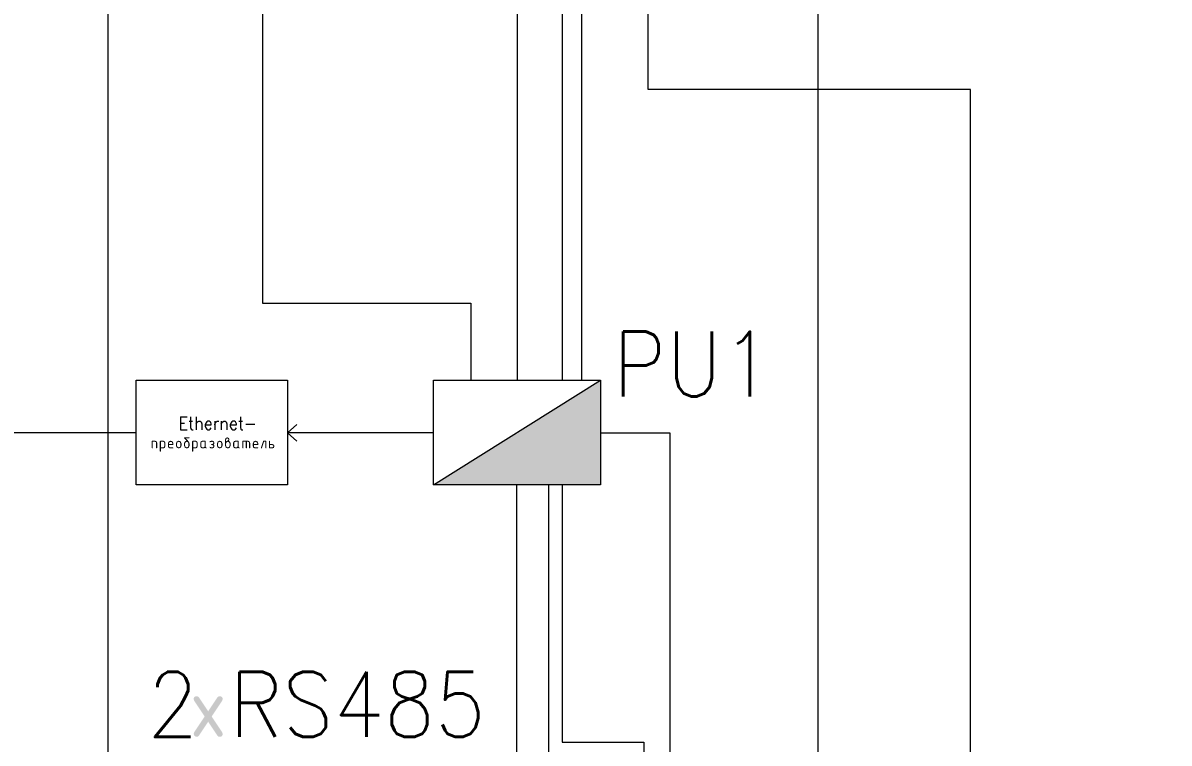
# Model space of a CAD drawing. Header units: millimetres. Extents: x 0 to 420, y 0 to 297.
# Drawn here: x 50.12 to 96.92, y 112.06 to 141.45 of the extents above; entities that cross this region are included whole.
import ezdxf

# ---------------------------------------------------------------- set-up
doc = ezdxf.new("R2010")
doc.units = ezdxf.units.MM
doc.styles.get("Standard").update_dxf_attribs({"font": 'STANDARD'})

msp = doc.modelspace()

# ---------------------------------------------------------------- hatches: boundary and pattern name
for color, points in [(1, [(73.702335, 126.872999), (73.702335, 122.597333), (66.886668, 122.597333)]), (7, [(55.375419, 124.101599), (55.375419, 124.374451), (55.398019, 124.397602), (55.511569, 124.397602), (55.576061, 124.370592), (55.60252, 124.306651), (55.60252, 124.101599), (55.57992, 124.079), (55.55732, 124.101599), (55.55732, 124.306651), (55.544091, 124.338622), (55.511569, 124.351851), (55.420619, 124.351851), (55.420619, 124.101599), (55.398019, 124.079)]), (7, [(57.892763, 124.16995), (57.880636, 124.203574), (57.854178, 124.21515), (57.824964, 124.215701), (57.808427, 124.221764), (57.801813, 124.238301), (57.808427, 124.254286), (57.831027, 124.261452), (57.845359, 124.260901), (57.880636, 124.27413), (57.892763, 124.306651), (57.879534, 124.338622), (57.847564, 124.351851), (57.824964, 124.351851), (57.77811, 124.340276), (57.751101, 124.3287), (57.738974, 124.336968), (57.734013, 124.352953), (57.770945, 124.385475), (57.824964, 124.397602), (57.847564, 124.397602), (57.912056, 124.371144), (57.938514, 124.306651), (57.930659, 124.264828), (57.907095, 124.238301), (57.930659, 124.210947), (57.938514, 124.16995), (57.912056, 124.105458), (57.847564, 124.079), (57.824964, 124.079), (57.770393, 124.090575), (57.734013, 124.123648), (57.738974, 124.139082), (57.751101, 124.14735), (57.778662, 124.135775), (57.824964, 124.12475), (57.847564, 124.12475), (57.879534, 124.13798)]), (7, [(59.101348, 124.397602), (59.305849, 124.397602), (59.370342, 124.370592), (59.3968, 124.306651), (59.3968, 124.101599), (59.3742, 124.079), (59.3516, 124.101599), (59.3516, 124.306651), (59.338371, 124.338622), (59.305849, 124.351851), (59.26065, 124.351851), (59.26065, 124.101599), (59.237499, 124.079), (59.214899, 124.101599), (59.214899, 124.351851), (59.123948, 124.351851), (59.123948, 124.101599), (59.101348, 124.079), (59.078749, 124.101599), (59.078749, 124.374451)]), (7, [(59.94702, 124.397602), (60.03797, 124.397602), (60.06057, 124.374451), (60.06057, 124.101599), (60.03797, 124.079), (60.015371, 124.101599), (60.015371, 124.351851), (59.963005, 124.351851), (59.877567, 124.094434), (59.856069, 124.079), (59.833469, 124.102151), (59.92442, 124.378861)]), (7, [(57.824911, 113.138258), (58.252655, 112.49499), (58.272498, 112.428844), (58.265074, 112.37684), (58.24287, 112.339823), (58.205991, 112.317688), (58.154538, 112.310333), (58.097556, 112.323218), (58.055871, 112.362147), (57.681595, 112.924938), (57.306769, 112.362147), (57.265359, 112.323218), (57.208653, 112.310333), (57.124868, 112.345059), (57.090141, 112.428844), (57.109985, 112.49499), (57.53828, 113.138258), (57.109985, 113.780975), (57.090141, 113.847672), (57.097497, 113.899125), (57.119631, 113.936005), (57.156649, 113.958208), (57.208653, 113.965632), (57.265359, 113.952541), (57.306769, 113.913818), (57.681595, 113.353232), (58.055871, 113.913818), (58.097556, 113.952541), (58.154538, 113.965632), (58.205991, 113.958312), (58.24287, 113.936418), (58.265074, 113.900055), (58.272498, 113.849326), (58.252655, 113.780975)])]:
    msp.add_hatch(color=color).paths.add_polyline_path(points, flags=0)
h = msp.add_hatch(color=7)
h.paths.add_polyline_path([(56.923098, 124.2835), (56.923098, 124.19255), (56.889474, 124.112072), (56.809548, 124.079), (56.72907, 124.112072), (56.695998, 124.19255), (56.695998, 124.2835), (56.710536, 124.343032), (56.754426, 124.384373), (56.800177, 124.397602), (56.700407, 124.497372), (56.695998, 124.510601), (56.718597, 124.533752), (56.900498, 124.533752), (56.923649, 124.511152), (56.900498, 124.488552), (56.771514, 124.488552), (56.886167, 124.367836)], flags=0)
h.paths.add_polyline_path([(56.877899, 124.19255), (56.877899, 124.2835), (56.857504, 124.332007), (56.809548, 124.351851), (56.761041, 124.332007), (56.741197, 124.2835), (56.741197, 124.19255), (56.761041, 124.144043), (56.809548, 124.12475), (56.857504, 124.144594)], flags=0)
h = msp.add_hatch(color=7)
h.paths.add_polyline_path([(58.416077, 124.374451), (58.468994, 124.397602), (58.495452, 124.413036), (58.507028, 124.442802), (58.493799, 124.475323), (58.461828, 124.488552), (58.429306, 124.474772), (58.416077, 124.442802)], flags=0)
h.paths.add_polyline_path([(58.529628, 124.388231), (58.579237, 124.346339), (58.597978, 124.2835), (58.597978, 124.19255), (58.564354, 124.112072), (58.484428, 124.079), (58.40395, 124.112072), (58.370878, 124.19255), (58.370878, 124.442802), (58.397336, 124.507294), (58.461828, 124.533752), (58.52632, 124.507294), (58.552779, 124.442802)], flags=0)
h.paths.add_polyline_path([(58.552779, 124.19255), (58.552779, 124.2835), (58.532935, 124.332007), (58.484428, 124.351851), (58.435921, 124.332007), (58.416077, 124.2835), (58.416077, 124.19255), (58.435921, 124.144043), (58.484428, 124.12475), (58.532935, 124.144594)], flags=0)
h = msp.add_hatch(color=7)
h.paths.add_polyline_path([(55.705564, 124.374451), (55.728163, 124.397602), (55.841714, 124.397602), (55.906206, 124.371144), (55.932664, 124.306651), (55.932664, 124.16995), (55.906206, 124.105458), (55.841714, 124.079), (55.750763, 124.079), (55.750763, 123.965449), (55.728163, 123.942298), (55.705564, 123.965449)], flags=0)
h.paths.add_polyline_path([(55.750763, 124.351851), (55.750763, 124.12475), (55.841714, 124.12475), (55.873684, 124.13798), (55.887465, 124.16995), (55.887465, 124.306651), (55.874235, 124.338622), (55.841714, 124.351851)], flags=0)
h = msp.add_hatch(color=7)
h.paths.add_polyline_path([(56.149259, 124.351851), (56.100752, 124.332007), (56.080908, 124.2835), (56.080908, 124.260901), (56.217609, 124.260901), (56.217609, 124.2835), (56.197214, 124.332007)], flags=0)
h.paths.add_polyline_path([(56.080908, 124.215701), (56.080908, 124.16995), (56.094137, 124.13798), (56.126659, 124.12475), (56.240209, 124.12475), (56.262809, 124.101599), (56.240209, 124.079), (56.126659, 124.079), (56.061615, 124.105458), (56.035708, 124.16995), (56.035708, 124.2835), (56.068781, 124.363978), (56.149259, 124.397602), (56.229736, 124.364529), (56.262809, 124.2835), (56.262809, 124.215701)], flags=0)
h = msp.add_hatch(color=7)
h.paths.add_polyline_path([(56.365853, 124.19255), (56.365853, 124.2835), (56.398926, 124.363978), (56.479403, 124.397602), (56.559881, 124.364529), (56.592954, 124.2835), (56.592954, 124.19255), (56.559329, 124.112072), (56.479403, 124.079), (56.398926, 124.112072)], flags=0)
h.paths.add_polyline_path([(56.547754, 124.19255), (56.547754, 124.2835), (56.527359, 124.332007), (56.479403, 124.351851), (56.430896, 124.332007), (56.411053, 124.2835), (56.411053, 124.19255), (56.430896, 124.144043), (56.479403, 124.12475), (56.527359, 124.144594)], flags=0)
h = msp.add_hatch(color=7)
h.paths.add_polyline_path([(57.026142, 124.374451), (57.048742, 124.397602), (57.162292, 124.397602), (57.226784, 124.371144), (57.253243, 124.306651), (57.253243, 124.16995), (57.226784, 124.105458), (57.162292, 124.079), (57.071342, 124.079), (57.071342, 123.965449), (57.048742, 123.942298), (57.026142, 123.965449)], flags=0)
h.paths.add_polyline_path([(57.071342, 124.351851), (57.071342, 124.12475), (57.162292, 124.12475), (57.194263, 124.13798), (57.208043, 124.16995), (57.208043, 124.306651), (57.194814, 124.338622), (57.162292, 124.351851)], flags=0)
h = msp.add_hatch(color=7)
h.paths.add_polyline_path([(57.538188, 124.351851), (57.447237, 124.351851), (57.414716, 124.338622), (57.401486, 124.306651), (57.401486, 124.16995), (57.414716, 124.13798), (57.447237, 124.12475), (57.492437, 124.12475), (57.524407, 124.13798), (57.538188, 124.16995)], flags=0)
h.paths.add_polyline_path([(57.629138, 124.101599), (57.605987, 124.079), (57.554173, 124.103253), (57.492437, 124.079), (57.447237, 124.079), (57.382194, 124.105458), (57.356287, 124.16995), (57.356287, 124.306651), (57.382194, 124.371144), (57.447237, 124.397602), (57.560788, 124.397602), (57.583387, 124.374451), (57.583387, 124.14735), (57.605987, 124.12475)], flags=0)
h = msp.add_hatch(color=7)
h.paths.add_polyline_path([(58.040733, 124.19255), (58.040733, 124.2835), (58.073806, 124.363978), (58.154283, 124.397602), (58.234761, 124.364529), (58.267834, 124.2835), (58.267834, 124.19255), (58.234209, 124.112072), (58.154283, 124.079), (58.073806, 124.112072)], flags=0)
h.paths.add_polyline_path([(58.222634, 124.19255), (58.222634, 124.2835), (58.202239, 124.332007), (58.154283, 124.351851), (58.105776, 124.332007), (58.085933, 124.2835), (58.085933, 124.19255), (58.105776, 124.144043), (58.154283, 124.12475), (58.202239, 124.144594)], flags=0)
h = msp.add_hatch(color=7)
h.paths.add_polyline_path([(58.882923, 124.351851), (58.791973, 124.351851), (58.759451, 124.338622), (58.746222, 124.306651), (58.746222, 124.16995), (58.759451, 124.13798), (58.791973, 124.12475), (58.837172, 124.12475), (58.869143, 124.13798), (58.882923, 124.16995)], flags=0)
h.paths.add_polyline_path([(58.973874, 124.101599), (58.950723, 124.079), (58.898908, 124.103253), (58.837172, 124.079), (58.791973, 124.079), (58.726929, 124.105458), (58.701022, 124.16995), (58.701022, 124.306651), (58.726929, 124.371144), (58.791973, 124.397602), (58.905523, 124.397602), (58.928123, 124.374451), (58.928123, 124.14735), (58.950723, 124.12475)], flags=0)
h = msp.add_hatch(color=7)
h.paths.add_polyline_path([(59.616875, 124.351851), (59.568368, 124.332007), (59.548525, 124.2835), (59.548525, 124.260901), (59.685226, 124.260901), (59.685226, 124.2835), (59.664831, 124.332007)], flags=0)
h.paths.add_polyline_path([(59.548525, 124.215701), (59.548525, 124.16995), (59.561754, 124.13798), (59.594275, 124.12475), (59.707826, 124.12475), (59.730426, 124.101599), (59.707826, 124.079), (59.594275, 124.079), (59.529232, 124.105458), (59.503325, 124.16995), (59.503325, 124.2835), (59.536398, 124.363978), (59.616875, 124.397602), (59.697353, 124.364529), (59.730426, 124.2835), (59.730426, 124.215701)], flags=0)
h = msp.add_hatch(color=7)
h.paths.add_polyline_path([(60.390715, 124.16995), (60.364256, 124.105458), (60.299764, 124.079), (60.186214, 124.079), (60.163614, 124.101599), (60.163614, 124.374451), (60.186214, 124.397602), (60.208814, 124.374451), (60.208814, 124.260901), (60.299764, 124.260901), (60.364256, 124.234442)], flags=0)
h.paths.add_polyline_path([(60.345515, 124.16995), (60.332286, 124.202472), (60.299764, 124.215701), (60.208814, 124.215701), (60.208814, 124.12475), (60.299764, 124.12475), (60.331735, 124.13798)], flags=0)

# ---------------------------------------------------------------- linework, layer by layer
at = {"color": 6, "lineweight": 0}
for points in [[(88.815335, 99.737333), (88.815335, 138.726333), (75.649668, 138.726333), (75.649668, 276.521332), (88.815335, 276.521332), (345.059, 276.521332), (345.059, 287.781999), (59.901668, 287.781999), (59.901668, 130.005666), (68.410668, 130.005666), (68.410668, 126.872999)], [(70.273335, 122.597333), (70.273335, 103.632)], [(72.136001, 122.597333), (72.136001, 112.098666), (75.480335, 112.098666), (75.480335, 88.307333), (100.330001, 88.307333)]]:
    msp.add_lwpolyline(points, dxfattribs=at)
at = {"color": 5, "lineweight": 0}
for points in [[(67.013668, 102.87), (53.594001, 102.87), (53.594001, 265.726332), (84.582001, 265.726332)], [(70.315668, 126.872999), (70.315668, 199.093666), (77.300668, 199.093666)], [(72.940335, 126.872999), (72.940335, 144.568333), (76.919668, 144.568333), (76.919668, 169.375666), (80.856668, 169.375666)], [(73.871668, 101.515333), (82.592335, 101.515333), (82.592335, 157.818666), (84.582001, 157.818666)], [(71.585668, 122.597333), (71.585668, 105.875666), (79.290335, 105.875666), (79.290335, 71.289333), (116.543668, 71.289333)]]:
    msp.add_lwpolyline(points, dxfattribs=at)
at = {"color": 1, "lineweight": 0}
for points in [[(212.174667, 229.065666), (72.136001, 229.065666), (72.136001, 126.872999)], [(73.702335, 124.714), (76.538668, 124.714), (76.538668, 77.597), (297.434, 77.597), (297.434, 114.342333), (105.664001, 114.342333), (105.664001, 125.941666), (357.251, 125.941666), (357.251, 139.191999), (105.664001, 139.191999), (105.664001, 148.505333), (357.251, 148.505333), (357.251, 185.462333), (262.466667, 185.462333)], [(66.886668, 122.597333), (66.886668, 126.872999), (73.702335, 126.872999), (73.702335, 122.597333), (66.886668, 122.597333), (73.702335, 126.872999)]]:
    msp.add_lwpolyline(points, dxfattribs=at)
at = {"color": 7, "lineweight": 0}
msp.add_lwpolyline([(60.917668, 122.597333), (54.737001, 122.597333), (54.737001, 126.872999), (60.917668, 126.872999)], close=True, dxfattribs=at)
at = {"color": 1, "lineweight": 0}
msp.add_lwpolyline([(73.702335, 126.872999), (73.702335, 122.597333), (66.886668, 122.597333)], close=True, dxfattribs=at)
at = {"color": 7, "lineweight": 0}
for points in [[(61.298668, 125.052666), (60.917668, 124.714), (61.298668, 124.375333)], [(54.737001, 124.714), (48.768001, 124.714)], [(66.886668, 124.714), (60.917668, 124.714)]]:
    msp.add_lwpolyline(points, dxfattribs=at)

# ---------------------------------------------------------------- texts
at = {"color": 7, "attachment_point": 1}
for s, insert, char_height, width in [('PU1', (74.210337, 128.850181), 2.654508, 5.309016), ('Ethernet-', (56.472668, 125.366473), 0.52548, 3.32804), ('2', (55.202668, 114.964845), 2.654508, 1.17978133), ('RS485', (58.547003, 114.964845), 2.654508, 10.3230861)]:
    msp.add_mtext(s, dxfattribs=dict(at, insert=insert, char_height=char_height, width=width))

doc.saveas('drawing.dxf')
